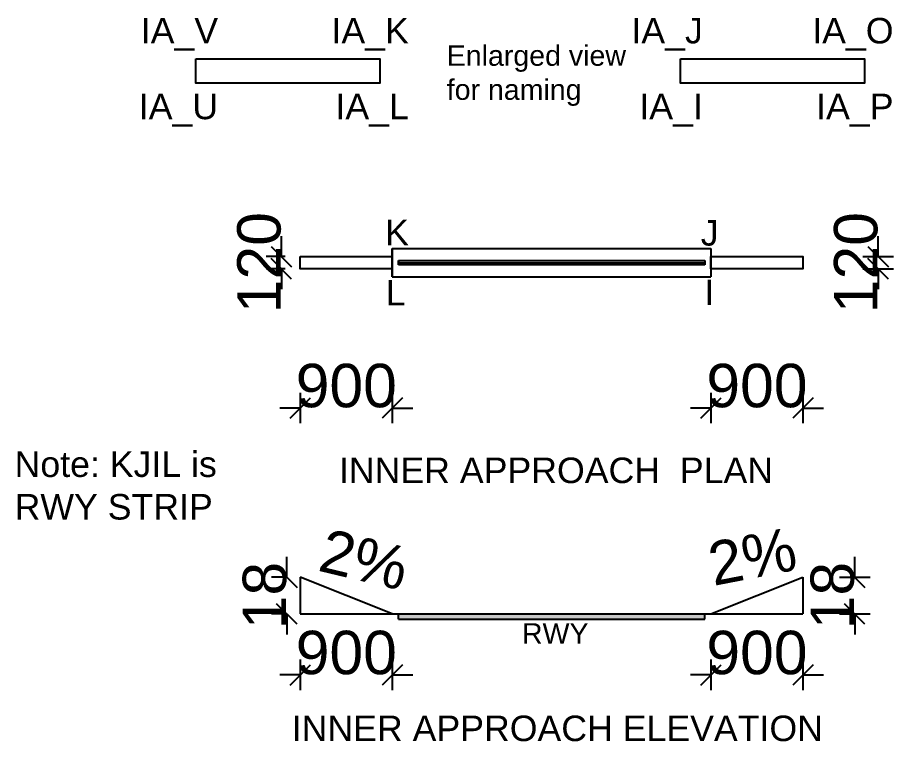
# Model space of a CAD drawing. Header units: metres. Extents: x 53499 to 358985, y 19300 to 120860.
# Drawn here: x 120046 to 128621, y 29601 to 36688 of the extents above; entities that cross this region are included whole.
import ezdxf

# ---------------------------------------------------------------- set-up
doc = ezdxf.new("R2010")
doc.units = ezdxf.units.M
doc.header["$MEASUREMENT"] = 0
doc.linetypes.add('ACAD_ISO02W100', pattern=[15, 12, -3])
for name, color, linetype in [('Approach', 20, 'Continuous'), ('Approach Elev', 132, 'Continuous'), ('Dimtxt', 82, 'Continuous'), ('Inner Approach', 220, 'Continuous'), ('Runway', 10, 'Continuous'), ('RWY CL', 80, 'ACAD_ISO02W100'), ('RWY Strip', 160, 'Continuous'), ('Text', 240, 'Continuous')]:
    doc.layers.add(name, color=color, linetype=linetype)
doc.styles.add('Dimtxt', font='arial.ttf', dxfattribs={"height": 425})
doc.styles.add('style1', font='arial.ttf', dxfattribs={"height": 250})
doc.styles.add('style2', font='arial.ttf', dxfattribs={"height": 200})
doc.dimstyles.new('Elev standard', dxfattribs={"dimtxt": 425, "dimasz": 200, "dimexe": 150, "dimexo": 150, "dimgap": 0.09, "dimtad": 1, "dimdec": 0, "dimlfac": 0.05, "dimzin": 0, "dimdsep": 46, "dimtxsty": 'Dimtxt', "dimblk": 'OBLIQUE', "dimcen": 0.09, "dimclrt": 256, "dimadec": 0, "dimazin": 0, "dimtfac": 1, "dimtdec": 0, "dimtix": 1, "dimtofl": 0, "dimtmove": 0, "dimatfit": 0, "dimfxl": 150, "dimfxlon": 1, "dimtolj": 1, "dimtzin": 0, "dimarcsym": 0})
doc.dimstyles.get("Standard").update_dxf_attribs({"dimtxt": 425, "dimasz": 200, "dimexe": 150, "dimexo": 150, "dimgap": 0.09, "dimtad": 1, "dimdec": 0, "dimzin": 0, "dimdsep": 46, "dimtxsty": 'Dimtxt', "dimblk": 'OBLIQUE', "dimcen": 0.09, "dimclrt": 256, "dimadec": 0, "dimazin": 0, "dimtfac": 1, "dimtdec": 0, "dimtix": 1, "dimtofl": 0, "dimtmove": 0, "dimatfit": 0, "dimfxl": 150, "dimfxlon": 1, "dimtolj": 1, "dimtzin": 0, "dimarcsym": 0})

# ---------------------------------------------------------------- blocks, each defined once
blk = doc.blocks.new('_Oblique')
at = {"color": 0, "linetype": 'ByBlock', "lineweight": -2}
blk.add_line((-0.5, -0.5), (0.5, 0.5), dxfattribs=at)
blk = doc.blocks.new('*D28')
at = {"layer": 'Defpoints', "color": 0, "transparency": 16777216}
for p in [(122814.5, 30849.5), (123714.5, 30849.5), (123714.5, 30252.3)]:
    blk.add_point(p, dxfattribs=at)
at = {"layer": 'Dimtxt', "color": 0, "lineweight": -2, "transparency": 16777216}
for p, q in [((122814.5, 30402.3), (122814.5, 30102.3)), ((123714.5, 30402.3), (123714.5, 30102.3)), ((122814.5, 30252.3), (122614.5, 30252.3)), ((123714.5, 30252.3), (123914.5, 30252.3))]:
    blk.add_line(p, q, dxfattribs=at)
at = {"layer": 'Dimtxt', "color": 0, "lineweight": -2, "transparency": 16777216, "xscale": 200, "yscale": 200, "zscale": 200}
blk.add_blockref('_Oblique', (122814.5, 30252.3), dxfattribs=at)
at = {"layer": 'Dimtxt', "color": 0, "lineweight": -2, "transparency": 16777216, "xscale": 200, "yscale": 200, "zscale": 200, "rotation": 180}
blk.add_blockref('_Oblique', (123714.5, 30252.3), dxfattribs=at)
at = {"layer": 'Dimtxt', "transparency": 16777216, "insert": (123264.5, 30469.4), "char_height": 425, "attachment_point": 5, "style": 'Dimtxt'}
blk.add_mtext('\\A1;900', dxfattribs=at)
blk = doc.blocks.new('*D29')
at = {"layer": 'Defpoints', "color": 0, "transparency": 16777216}
for p in [(126834.5, 30849.5), (127734.5, 30849.5), (127734.5, 30252.3)]:
    blk.add_point(p, dxfattribs=at)
at = {"layer": 'Dimtxt', "color": 0, "lineweight": -2, "transparency": 16777216}
for p, q in [((126834.5, 30402.3), (126834.5, 30102.3)), ((127734.5, 30402.3), (127734.5, 30102.3)), ((126834.5, 30252.3), (126634.5, 30252.3)), ((127734.5, 30252.3), (127934.5, 30252.3))]:
    blk.add_line(p, q, dxfattribs=at)
at = {"layer": 'Dimtxt', "color": 0, "lineweight": -2, "transparency": 16777216, "xscale": 200, "yscale": 200, "zscale": 200}
blk.add_blockref('_Oblique', (126834.5, 30252.3), dxfattribs=at)
at = {"layer": 'Dimtxt', "color": 0, "lineweight": -2, "transparency": 16777216, "xscale": 200, "yscale": 200, "zscale": 200, "rotation": 180}
blk.add_blockref('_Oblique', (127734.5, 30252.3), dxfattribs=at)
at = {"layer": 'Dimtxt', "transparency": 16777216, "insert": (127284.5, 30469.4), "char_height": 425, "attachment_point": 5, "style": 'Dimtxt'}
blk.add_mtext('\\A1;900', dxfattribs=at)
blk = doc.blocks.new('*D30')
at = {"layer": 'Approach Elev', "color": 0, "lineweight": -2, "transparency": 16777216}
for p, q in [((128241.6, 31209.5), (128241.6, 31409.5)), ((128091.6, 31209.5), (128391.6, 31209.5)), ((128091.6, 30849.5), (128391.6, 30849.5)), ((128241.6, 30849.5), (128241.6, 30649.5))]:
    blk.add_line(p, q, dxfattribs=at)
at = {"layer": 'Defpoints', "color": 0, "transparency": 16777216}
for p in [(127734.5, 31209.5), (128241.6, 31209.5), (127734.5, 30849.5)]:
    blk.add_point(p, dxfattribs=at)
at = {"layer": 'Approach Elev', "color": 0, "lineweight": -2, "transparency": 16777216, "xscale": 200, "yscale": 200, "zscale": 200}
for p, rotation in [((128241.6, 31209.5), 270), ((128241.6, 30849.5), 90)]:
    blk.add_blockref('_Oblique', p, dxfattribs=dict(at, rotation=rotation))
at = {"layer": 'Approach Elev', "transparency": 16777216, "insert": (128024.6, 31029.5), "char_height": 425, "attachment_point": 5, "rotation": 90, "style": 'Dimtxt'}
blk.add_mtext('\\A1;18', dxfattribs=at)
blk = doc.blocks.new('*D31')
at = {"layer": 'Approach Elev', "color": 0, "lineweight": -2, "transparency": 16777216}
for p, q in [((122682.7, 31209.5), (122682.7, 31409.5)), ((122682.7, 31209.5), (122532.7, 31209.5)), ((122682.7, 30849.5), (122532.7, 30849.5)), ((122682.7, 30849.5), (122682.7, 30649.5))]:
    blk.add_line(p, q, dxfattribs=at)
at = {"layer": 'Defpoints', "color": 0, "transparency": 16777216}
for p in [(122682.7, 31209.5), (122814.5, 31209.5), (122814.5, 30849.5)]:
    blk.add_point(p, dxfattribs=at)
at = {"layer": 'Approach Elev', "color": 0, "lineweight": -2, "transparency": 16777216, "xscale": 200, "yscale": 200, "zscale": 200}
for p, rotation in [((122682.7, 31209.5), 270), ((122682.7, 30849.5), 90)]:
    blk.add_blockref('_Oblique', p, dxfattribs=dict(at, rotation=rotation))
at = {"layer": 'Approach Elev', "transparency": 16777216, "insert": (122465.6, 31029.5), "char_height": 425, "attachment_point": 5, "rotation": 90, "style": 'Dimtxt'}
blk.add_mtext('\\A1;18', dxfattribs=at)
blk = doc.blocks.new('*D32')
at = {"layer": 'Defpoints', "color": 0, "transparency": 16777216}
for p in [(122814.5, 34228.2), (123714.5, 34228.2), (122814.5, 32865.6)]:
    blk.add_point(p, dxfattribs=at)
at = {"layer": 'Dimtxt', "color": 0, "lineweight": -2, "transparency": 16777216}
for p, q in [((122814.5, 33015.6), (122814.5, 32715.6)), ((123714.5, 33015.6), (123714.5, 32715.6)), ((122814.5, 32865.6), (122614.5, 32865.6)), ((123714.5, 32865.6), (123914.5, 32865.6))]:
    blk.add_line(p, q, dxfattribs=at)
at = {"layer": 'Dimtxt', "color": 0, "lineweight": -2, "transparency": 16777216, "xscale": 200, "yscale": 200, "zscale": 200}
blk.add_blockref('_Oblique', (122814.5, 32865.6), dxfattribs=at)
at = {"layer": 'Dimtxt', "color": 0, "lineweight": -2, "transparency": 16777216, "xscale": 200, "yscale": 200, "zscale": 200, "rotation": 180}
blk.add_blockref('_Oblique', (123714.5, 32865.6), dxfattribs=at)
at = {"layer": 'Dimtxt', "transparency": 16777216, "insert": (123264.5, 33082.6), "char_height": 425, "attachment_point": 5, "style": 'Dimtxt'}
blk.add_mtext('\\A1;900', dxfattribs=at)
blk = doc.blocks.new('*D33')
at = {"layer": 'Defpoints', "color": 0, "transparency": 16777216}
for p in [(126834.5, 34228.2), (127734.5, 34228.2), (126834.5, 32865.6)]:
    blk.add_point(p, dxfattribs=at)
at = {"layer": 'Dimtxt', "color": 0, "lineweight": -2, "transparency": 16777216}
for p, q in [((126834.5, 33015.6), (126834.5, 32715.6)), ((127734.5, 33015.6), (127734.5, 32715.6)), ((126834.5, 32865.6), (126634.5, 32865.6)), ((127734.5, 32865.6), (127934.5, 32865.6))]:
    blk.add_line(p, q, dxfattribs=at)
at = {"layer": 'Dimtxt', "color": 0, "lineweight": -2, "transparency": 16777216, "xscale": 200, "yscale": 200, "zscale": 200}
blk.add_blockref('_Oblique', (126834.5, 32865.6), dxfattribs=at)
at = {"layer": 'Dimtxt', "color": 0, "lineweight": -2, "transparency": 16777216, "xscale": 200, "yscale": 200, "zscale": 200, "rotation": 180}
blk.add_blockref('_Oblique', (127734.5, 32865.6), dxfattribs=at)
at = {"layer": 'Dimtxt', "transparency": 16777216, "insert": (127284.5, 33082.6), "char_height": 425, "attachment_point": 5, "style": 'Dimtxt'}
blk.add_mtext('\\A1;900', dxfattribs=at)
blk = doc.blocks.new('*D34')
at = {"layer": 'Defpoints', "color": 0, "transparency": 16777216}
for p in [(127734.5, 34348.2), (127734.5, 34228.2), (128471.2, 34228.2)]:
    blk.add_point(p, dxfattribs=at)
at = {"layer": 'Dimtxt', "color": 0, "lineweight": -2, "transparency": 16777216}
for p, q in [((128471.2, 34348.2), (128471.2, 34548.2)), ((128321.2, 34348.2), (128621.2, 34348.2)), ((128321.2, 34228.2), (128621.2, 34228.2)), ((128471.2, 34228.2), (128471.2, 34028.2))]:
    blk.add_line(p, q, dxfattribs=at)
at = {"layer": 'Dimtxt', "color": 0, "lineweight": -2, "transparency": 16777216, "xscale": 200, "yscale": 200, "zscale": 200}
for p, rotation in [((128471.2, 34348.2), 270), ((128471.2, 34228.2), 90)]:
    blk.add_blockref('_Oblique', p, dxfattribs=dict(at, rotation=rotation))
at = {"layer": 'Dimtxt', "transparency": 16777216, "insert": (128254.1, 34288.2), "char_height": 425, "attachment_point": 5, "rotation": 90, "style": 'Dimtxt'}
blk.add_mtext('\\A1;120', dxfattribs=at)
blk = doc.blocks.new('*D35')
at = {"layer": 'Defpoints', "color": 0, "transparency": 16777216}
for p in [(122814.5, 34348.2), (122628.7, 34228.2), (122814.5, 34228.2)]:
    blk.add_point(p, dxfattribs=at)
at = {"layer": 'Dimtxt', "color": 0, "lineweight": -2, "transparency": 16777216}
for p, q in [((122628.7, 34348.2), (122628.7, 34548.2)), ((122664.5, 34348.2), (122478.7, 34348.2)), ((122664.5, 34228.2), (122478.7, 34228.2)), ((122628.7, 34228.2), (122628.7, 34028.2))]:
    blk.add_line(p, q, dxfattribs=at)
at = {"layer": 'Dimtxt', "color": 0, "lineweight": -2, "transparency": 16777216, "xscale": 200, "yscale": 200, "zscale": 200}
for p, rotation in [((122628.7, 34348.2), 270), ((122628.7, 34228.2), 90)]:
    blk.add_blockref('_Oblique', p, dxfattribs=dict(at, rotation=rotation))
at = {"layer": 'Dimtxt', "transparency": 16777216, "insert": (122411.7, 34288.2), "char_height": 425, "attachment_point": 5, "rotation": 90, "style": 'Dimtxt'}
blk.add_mtext('\\A1;120', dxfattribs=at)

msp = doc.modelspace()

# ---------------------------------------------------------------- hatches: boundary and pattern name
at = {"layer": 'Approach Elev'}
h = msp.add_hatch(color=256, dxfattribs=at)
h.dxf.hatch_style = 1
h.paths.add_polyline_path([(126774.5, 30849.5), (123774.5, 30849.5), (123774.5, 30799.5), (126774.5, 30799.5)])

# ---------------------------------------------------------------- linework, layer by layer
at = {"layer": 'Approach'}
for p, q in [((123714.5, 34428.2), (123714.5, 34148.2)), ((126834.5, 34428.2), (126834.5, 34148.2)), ((122814.5, 30849.5), (127734.5, 30849.5)), ((123774.5, 30799.5), (126774.5, 30799.5))]:
    msp.add_line(p, q, dxfattribs=at)
at = {"layer": 'Approach Elev'}
for p, q in [((123774.5, 30799.5), (123774.5, 30849.5)), ((126774.5, 30799.5), (126774.5, 30849.5))]:
    msp.add_line(p, q, dxfattribs=at)
at = {"layer": 'Inner Approach'}
for p, q in [((123714.5, 30849.5), (122814.5, 31209.5)), ((122814.5, 31209.5), (122814.5, 30849.5)), ((126834.5, 30849.5), (127734.5, 31209.5)), ((127734.5, 31209.5), (127734.5, 30849.5))]:
    msp.add_line(p, q, dxfattribs=at)
for points in [[(121792, 36284.1), (123592, 36284.1), (123592, 36044.1), (121792, 36044.1)], [(126536.8, 36284.1), (128336.8, 36284.1), (128336.8, 36044.1), (126536.8, 36044.1)], [(122814.5, 34348.2), (123714.5, 34348.2), (123714.5, 34228.2), (122814.5, 34228.2)], [(126834.5, 34348.2), (127734.5, 34348.2), (127734.5, 34228.2), (126834.5, 34228.2)]]:
    msp.add_lwpolyline(points, close=True, dxfattribs=at)
at = {"layer": 'Runway'}
for p, q in [((123774.5, 34310.7), (126774.5, 34310.7)), ((123774.5, 34265.7), (123774.5, 34310.7)), ((123774.5, 34310.7), (123774.5, 34265.7)), ((126774.5, 34310.7), (126774.5, 34265.7)), ((126774.5, 34265.7), (123774.5, 34265.7))]:
    msp.add_line(p, q, dxfattribs=at)
at = {"layer": 'RWY CL'}
msp.add_line((123774.5, 34288.2), (126774.5, 34288.2), dxfattribs=at)
at = {"layer": 'RWY Strip'}
for p, q in [((123714.5, 34148.2), (123714.5, 34428.2)), ((123714.5, 34428.2), (126834.5, 34428.2)), ((123714.5, 34428.2), (123714.5, 34148.2)), ((126834.5, 34428.2), (126834.5, 34148.2)), ((123714.5, 34148.2), (126834.5, 34148.2))]:
    msp.add_line(p, q, dxfattribs=at)

# ---------------------------------------------------------------- texts
at = {"layer": 'Approach', "attachment_point": 1, "style": 'style1'}
for s, width, heights, insert, char_height in [('Enlarged view for naming', 1857.736, [1397.2], (124247.7, 36415.6), 200), ('Note: KJIL is RWY STRIP', 2580.704, [766.7], (120017.2, 32440.5), 250), ('INNER APPROACH  PLAN', 13303.507, [0], (123192.7, 32380.6), 250), ('INNER APPROACH ELEVATION', 13303.507, [0], (122730.2, 29854.8), 250)]:
    msp.add_mtext_dynamic_manual_height_columns(s, width=width, gutter_width=2125, heights=heights, dxfattribs=dict(at, insert=insert, char_height=char_height))
at = {"layer": 'Dimtxt', "char_height": 425, "attachment_point": 1, "style": 'Dimtxt'}
for insert, rotation in [((123072.8, 31689.7), 346.49066), ((126777.6, 31540.7), 10.94863)]:
    msp.add_mtext_dynamic_manual_height_columns('2%', width=1304.473, gutter_width=2125, heights=[0], dxfattribs=dict(at, insert=insert, rotation=rotation))
at = {"layer": 'Dimtxt', "insert": (124984.3, 30758.8), "char_height": 200, "attachment_point": 1, "style": 'style2'}
msp.add_mtext_dynamic_manual_height_columns('RWY', width=1650.888, gutter_width=1000, heights=[0], dxfattribs=at)
at = {"layer": 'Text', "char_height": 250, "attachment_point": 3, "style": 'style1'}
for s, width, insert in [('IA_V', 99.134, (122009.7, 36684.4)), ('IA_K', 99.134, (123876.8, 36684.4)), ('IA_J', 99.134, (126754.5, 36684.4)), ('IA_O', 99.134, (128621.6, 36684.4)), ('IA_U', 99.134, (122009.7, 35942.8)), ('IA_L', 99.134, (123876.8, 35942.8)), ('IA_I', 99.134, (126754.5, 35942.8)), ('IA_P', 99.134, (128621.6, 35942.8)), ('K', 99.134, (123876.8, 34709.5)), ('J', 99.134, (126908.8, 34705.1)), ('L', 200, (123844.6, 34120.1)), ('I', 200, (126865.8, 34123.2))]:
    msp.add_mtext_dynamic_manual_height_columns(s, width=width, gutter_width=1, heights=[0], dxfattribs=dict(at, insert=insert))

# ---------------------------------------------------------------- dimensions: what is measured, and where the dimension line sits
at = {"layer": 'Approach Elev'}
for base, p1, p2, picture, middle in [((122682.7, 31209.5), (122814.5, 30849.5), (122814.5, 31209.5), '*D31', (122465.6, 31029.5)), ((128241.6, 31209.5), (127734.5, 30849.5), (127734.5, 31209.5), '*D30', (128024.6, 31029.5))]:
    dim = msp.add_linear_dim(base=base, p1=p1, p2=p2, angle=90, dimstyle='Elev standard', dxfattribs=at)
    dim.commit()
    dim.dimension.update_dxf_attribs({"geometry": picture, "text_midpoint": middle})
at = {"layer": 'Dimtxt'}
for base, p1, p2, picture, middle in [((122628.7, 34228.2), (122814.5, 34348.2), (122814.5, 34228.2), '*D35', (122411.7, 34288.2)), ((128471.2, 34228.2), (127734.5, 34348.2), (127734.5, 34228.2), '*D34', (128254.1, 34288.2))]:
    dim = msp.add_linear_dim(base=base, p1=p1, p2=p2, angle=90, dimstyle='Standard', dxfattribs=at)
    dim.commit()
    dim.dimension.update_dxf_attribs({"geometry": picture, "text_midpoint": middle})
for base, p1, p2, picture, middle in [((122814.5, 32865.6), (123714.5, 34228.2), (122814.5, 34228.2), '*D32', (123264.5, 33082.6)), ((126834.5, 32865.6), (127734.5, 34228.2), (126834.5, 34228.2), '*D33', (127284.5, 33082.6)), ((123714.5, 30252.3), (122814.5, 30849.5), (123714.5, 30849.5), '*D28', (123264.5, 30469.4)), ((127734.5, 30252.3), (126834.5, 30849.5), (127734.5, 30849.5), '*D29', (127284.5, 30469.4))]:
    dim = msp.add_linear_dim(base=base, p1=p1, p2=p2, dimstyle='Standard', dxfattribs=at)
    dim.commit()
    dim.dimension.update_dxf_attribs({"geometry": picture, "text_midpoint": middle})

doc.saveas('drawing.dxf')
